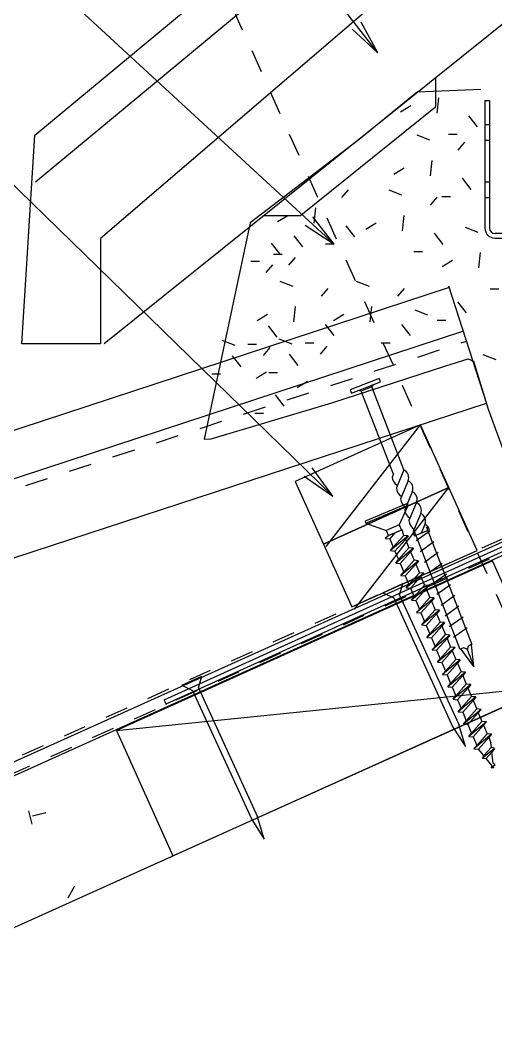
# Model space of a CAD drawing. Extents: x -1727 to 4652, y -2308 to 2357.
# Drawn here: x 2102 to 2205.7, y 458.7 to 681.4 of the extents above; entities that cross this region are included whole.
import ezdxf

# ---------------------------------------------------------------- set-up
doc = ezdxf.new("R2010")
doc.units = 0
doc.header["$LTSCALE"] = 5
for name, pattern in [('DASHED', [7, 6, -1]), ('DASHED2', [3, 2, -1]), ('DOT', [2, 1, -1])]:
    doc.linetypes.add(name, pattern=pattern)
for name, color, linetype in [('0-1', 7, 'CONTINUOUS'), ('0-2', 7, 'CONTINUOUS'), ('0-3', 7, 'CONTINUOUS'), ('0-4', 7, 'CONTINUOUS'), ('0-F', 7, 'CONTINUOUS')]:
    doc.layers.add(name, color=color, linetype=linetype)

msp = doc.modelspace()

# ---------------------------------------------------------------- linework, layer by layer
at = {"layer": '0-1', "color": 7, "linetype": 'CONTINUOUS'}
for p, q in [((2193.2215, 664.4795), (2192.86, 661.1391)), ((2187.1725, 662.7647), (2184.9154, 661.4107)), ((2199.8116, 660.5968), (2201.7073, 658.1591)), ((2191.3473, 655.2936), (2188.5487, 656.3772)), ((2197.2834, 656.5344), (2195.3875, 656.5346)), ((2198.9308, 654.8415), (2197.4862, 653.1263)), ((2191.7983, 650.8698), (2191.4369, 647.5295)), ((2185.7494, 649.155), (2183.4922, 647.801)), ((2198.3884, 646.9871), (2200.2841, 644.5494)), ((2173.5385, 644.4841), (2172.0938, 642.7689)), ((2185.2523, 643.3094), (2182.4537, 644.393)), ((2192.8358, 642.8573), (2191.3912, 641.1421)), ((2195.8602, 642.9248), (2193.9643, 642.9249)), ((2166.406, 640.5124), (2166.0445, 637.1721)), ((2160.357, 638.7976), (2158.0999, 637.4436)), ((2179.6543, 637.1708), (2177.3972, 635.8168)), ((2185.7033, 638.8856), (2185.3419, 635.5453)), ((2172.9961, 636.6298), (2174.8918, 634.192)), ((2192.2934, 635.003), (2194.1891, 632.5652)), ((2201.9083, 635.1826), (2199.1097, 636.2663)), ((2156.6903, 632.8508), (2158.5859, 630.413)), ((2161.6355, 634.4434), (2163.5312, 632.0057)), ((2170.4679, 632.5674), (2168.572, 632.5675)), ((2159.1073, 630.381), (2157.2114, 630.3812)), ((2189.7652, 630.9406), (2187.8693, 630.9407)), ((2202.3593, 630.7589), (2201.9979, 627.4185)), ((2154.162, 628.7884), (2152.2661, 628.7885)), ((2157.0284, 628.111), (2155.5837, 626.3958)), ((2161.9736, 629.7037), (2160.529, 627.9885)), ((2196.3104, 629.0441), (2194.0532, 627.6901)), ((2161.4841, 623.4047), (2158.6855, 624.4883)), ((2178.1409, 623.4032), (2175.3423, 624.4868)), ((2169.0677, 622.9526), (2167.623, 621.2374)), ((2185.7244, 622.9511), (2184.2798, 621.2359)), ((2206.4212, 622.8138), (2204.5253, 622.814)), ((2197.3677, 620.0512), (2199.2634, 617.6134)), ((2155.8862, 617.2661), (2153.629, 615.9121)), ((2161.9351, 618.9809), (2161.5737, 615.6406)), ((2172.5429, 617.2646), (2170.2858, 615.9106)), ((2178.5919, 618.9794), (2178.2305, 615.6391)), ((2190.9376, 617.105), (2188.139, 618.1886)), ((2156.0674, 614.7868), (2157.963, 612.3491)), ((2168.5253, 615.0983), (2170.4209, 612.6605)), ((2185.182, 615.0967), (2187.0777, 612.659)), ((2194.8395, 615.9888), (2192.9436, 615.989)), ((2148.822, 610.4991), (2146.0234, 611.5828)), ((2153.5391, 610.7244), (2151.6432, 610.7246)), ((2161.2799, 610.8106), (2158.4813, 611.8942)), ((2165.997, 611.0359), (2164.1011, 611.036)), ((2168.8634, 610.3585), (2167.4187, 608.6433)), ((2182.6538, 611.0344), (2180.7579, 611.0345)), ((2148.1753, 608.2849), (2150.0709, 605.8471)), ((2156.4055, 610.047), (2154.9608, 608.3318)), ((2160.6332, 608.5963), (2162.5288, 606.1586)), ((2205.8168, 607.3847), (2203.0182, 608.4683)), ((2145.647, 604.2225), (2143.7511, 604.2227)), ((2155.6819, 604.672), (2153.4248, 603.318)), ((2158.1049, 604.5339), (2156.209, 604.5341)), ((2164.6501, 602.6375), (2162.393, 601.2834)), ((2157.5661, 599.7397), (2159.4618, 597.302)), ((2155.0379, 595.6773), (2153.142, 595.6775)), ((2168.7449, 566.7106), (2189.3138, 593.184)), ((2174.9102, 553.0362), (2195.4791, 579.5096)), ((1606.1582, 297.2456), (2226.3911, 576.3471))]:
    msp.add_line(p, q, dxfattribs=at)
at = {"layer": '0-1', "color": 6, "linetype": 'CONTINUOUS'}
for p, q in [((2203.3686, 663.9223), (2204.3686, 663.9223)), ((2203.3686, 663.9223), (2203.3686, 636.1223)), ((2204.3686, 663.9223), (2204.3686, 636.1223)), ((2219.8686, 634.9223), (2205.5686, 634.9223)), ((2205.5686, 633.9223), (2219.8686, 633.9223)), ((2133.3871, 533.2597), (2219.1034, 572.1019)), ((2133.7997, 532.3491), (2219.9267, 571.3773)), ((2133.3927, 533.1418), (2133.8068, 532.2318))]:
    msp.add_line(p, q, dxfattribs=at)
at = {"layer": '0-1', "color": 6, "linetype": 'DASHED'}
for p, q in [((2204.3686, 658.6223), (2203.3686, 658.6223)), ((2204.3686, 655.2223), (2203.3686, 655.2223)), ((2204.3686, 646.1223), (2203.3686, 646.1223)), ((2204.3686, 642.7223), (2203.3686, 642.7223))]:
    msp.add_line(p, q, dxfattribs=at)
at = {"layer": '0-1', "color": 4, "linetype": 'CONTINUOUS'}
for p, q in [((2180.296, 603.3135), (2173.9357, 600.8519)), ((2174.2205, 600.116), (2180.5808, 602.5776)), ((2178.6745, 601.4578), (2176.3848, 600.5716)), ((2178.6745, 601.4578), (2179.1434, 602.0213)), ((2185.675, 583.3696), (2178.6745, 601.4578)), ((2180.5808, 602.5776), (2180.296, 603.3135)), ((2173.9357, 600.8519), (2174.2205, 600.116)), ((2176.3848, 600.5716), (2175.6579, 600.6723)), ((2176.3848, 600.5716), (2175.6579, 600.6723)), ((2183.3857, 582.4825), (2176.3848, 600.5716)), ((2183.4298, 582.5535), (2183.1184, 581.8087)), ((2185.675, 583.3696), (2184.0337, 579.4437)), ((2186.5932, 580.9972), (2184.9518, 577.0714)), ((2186.5932, 580.9972), (2184.9518, 577.0714)), ((2187.5114, 578.6248), (2185.87, 574.6991)), ((2187.5114, 578.6248), (2185.87, 574.6991)), ((2186.4783, 576.0838), (2177.2047, 572.1785)), ((2177.3661, 571.7952), (2186.6397, 575.7006)), ((2186.6397, 575.7006), (2184.6765, 571.3992)), ((2186.6397, 575.7006), (2186.4783, 576.0838)), ((2188.4295, 576.2525), (2186.7881, 572.3266)), ((2188.4295, 576.2525), (2186.7881, 572.3266)), ((2189.3477, 573.8801), (2187.7063, 569.9543)), ((2189.3477, 573.8801), (2187.7063, 569.9543)), ((2177.2047, 572.1785), (2177.3661, 571.7952)), ((2177.3661, 571.7952), (2181.7992, 570.1875)), ((2184.6684, 571.3958), (2181.7992, 570.1875)), ((2181.8231, 570.1976), (2182.3183, 569.0216)), ((2185.3241, 570.3102), (2182.1416, 568.97)), ((2185.1636, 570.2426), (2182.2862, 569.0309)), ((2184.6684, 571.3958), (2185.1555, 570.2392)), ((2187.9054, 568.9923), (2191.2946, 570.3039)), ((2190.2658, 571.5078), (2189.4667, 569.5965)), ((2190.2658, 571.5078), (2189.4667, 569.5965)), ((2190.5491, 571.0258), (2200.5151, 545.2752)), ((2182.3736, 569.0677), (2181.6296, 568.4476)), ((2181.6296, 568.4476), (2182.1416, 568.97)), ((2181.6296, 568.4476), (2182.5946, 568.3656)), ((2182.3102, 569.041), (2182.3183, 569.0216)), ((2183.7328, 569.6401), (2182.5946, 568.3656)), ((2182.5946, 568.3656), (2183.3717, 566.5203)), ((2186.6132, 568.9874), (2182.7561, 565.7726)), ((2183.3717, 566.5203), (2185.6482, 569.0693)), ((2185.9976, 568.2397), (2183.7211, 565.6906)), ((2186.6132, 568.9874), (2185.6482, 569.0693)), ((2186.6132, 568.9874), (2185.9976, 568.2397)), ((2185.9976, 568.2397), (2186.7859, 566.3678)), ((2187.9491, 570.0196), (2197.9151, 544.2689)), ((2191.3375, 570.0302), (2188.345, 567.8831)), ((2182.7561, 565.7726), (2183.3717, 566.5203)), ((2182.7561, 565.7726), (2183.7211, 565.6906)), ((2183.7211, 565.6906), (2184.5095, 563.8187)), ((2187.751, 566.2858), (2183.8938, 563.071)), ((2184.5095, 563.8187), (2186.7859, 566.3678)), ((2187.751, 566.2858), (2186.7859, 566.3678)), ((2187.751, 566.2858), (2187.1353, 565.5381)), ((2192.2436, 567.6888), (2189.2511, 565.5418)), ((2183.8938, 563.071), (2184.5095, 563.8187)), ((2187.1353, 565.5381), (2184.8589, 562.989)), ((2188.8887, 563.5842), (2185.0315, 560.3694)), ((2185.6472, 561.1171), (2187.9236, 563.6662)), ((2187.1353, 565.5381), (2187.9236, 563.6662)), ((2188.8887, 563.5842), (2187.9236, 563.6662)), ((2188.8887, 563.5842), (2188.273, 562.8365)), ((2193.1498, 565.3474), (2190.1573, 563.2004)), ((2183.8938, 563.071), (2184.8589, 562.989)), ((2184.8589, 562.989), (2185.6472, 561.1171)), ((2188.273, 562.8365), (2185.9966, 560.2874)), ((2188.273, 562.8365), (2189.0614, 560.9646)), ((2194.0559, 563.0061), (2191.0634, 560.8591)), ((2185.0315, 560.3694), (2185.6472, 561.1171)), ((2185.0315, 560.3694), (2185.9966, 560.2874)), ((2185.9966, 560.2874), (2186.7849, 558.4155)), ((2185.9966, 560.2874), (2186.7849, 558.4155)), ((2190.0264, 560.8826), (2186.1693, 557.6678)), ((2186.7849, 558.4155), (2189.0614, 560.9646)), ((2189.4108, 560.1349), (2187.1343, 557.5859)), ((2190.0264, 560.8826), (2189.0614, 560.9646)), ((2190.0264, 560.8826), (2189.4108, 560.1349)), ((2189.4108, 560.1349), (2190.1991, 558.263)), ((2194.9621, 560.6647), (2191.9696, 558.5178)), ((2181.0858, 556.5896), (2185.4492, 558.5905)), ((2186.1693, 557.6678), (2186.7849, 558.4155)), ((2186.1693, 557.6678), (2187.1343, 557.5859)), ((2187.1343, 557.5859), (2187.9227, 555.7139)), ((2191.1641, 558.181), (2187.307, 554.9662)), ((2187.9227, 555.7139), (2190.1991, 558.263)), ((2190.5485, 557.4333), (2188.272, 554.8843)), ((2191.1641, 558.181), (2190.1991, 558.263)), ((2191.1641, 558.181), (2190.5485, 557.4333)), ((2190.5485, 557.4333), (2191.3368, 555.5614)), ((2195.8683, 558.3233), (2192.8757, 556.1764)), ((2183.4648, 555.4796), (2196.3837, 527.301)), ((2184.7368, 556.0639), (2197.6558, 527.8842)), ((2187.307, 554.9662), (2187.9227, 555.7139)), ((2187.307, 554.9662), (2188.272, 554.8843)), ((2188.272, 554.8843), (2189.0604, 553.0123)), ((2192.3019, 555.4794), (2188.4447, 552.2646)), ((2189.0604, 553.0123), (2191.3368, 555.5614)), ((2191.6862, 554.7317), (2189.4098, 552.1827)), ((2192.3019, 555.4794), (2191.3368, 555.5614)), ((2192.3019, 555.4794), (2191.6862, 554.7317)), ((2191.6862, 554.7317), (2192.4745, 552.8598)), ((2196.7744, 555.9821), (2193.7819, 553.835)), ((2188.4447, 552.2646), (2189.0604, 553.0123)), ((2188.4447, 552.2646), (2189.4098, 552.1827)), ((2193.4396, 552.7778), (2189.5824, 549.5631)), ((2190.1981, 550.3107), (2192.4745, 552.8598)), ((2193.4396, 552.7778), (2192.4745, 552.8598)), ((2193.4396, 552.7778), (2192.8239, 552.0301)), ((2197.6805, 553.6407), (2194.6881, 551.4937)), ((2189.4098, 552.1827), (2190.1981, 550.3107)), ((2189.5824, 549.5631), (2190.1981, 550.3107)), ((2192.8239, 552.0301), (2190.5475, 549.4811)), ((2194.5773, 550.0762), (2190.7202, 546.8615)), ((2191.3358, 547.6091), (2193.6123, 550.1582)), ((2192.8239, 552.0301), (2193.6123, 550.1582)), ((2194.5773, 550.0762), (2193.6123, 550.1582)), ((2194.5773, 550.0762), (2193.9617, 549.3285)), ((2198.5867, 551.2993), (2195.5942, 549.1523)), ((2189.5824, 549.5631), (2190.5475, 549.4811)), ((2190.5475, 549.4811), (2191.3358, 547.6091)), ((2193.9617, 549.3285), (2191.6852, 546.7795)), ((2193.9617, 549.3285), (2194.75, 547.4566)), ((2199.4929, 548.958), (2196.5004, 546.8109)), ((2190.7202, 546.8615), (2191.3358, 547.6091)), ((2190.7202, 546.8615), (2191.6852, 546.7795)), ((2191.6852, 546.7795), (2192.4736, 544.9075)), ((2195.7151, 547.3746), (2191.8579, 544.1599)), ((2192.4736, 544.9075), (2194.75, 547.4566)), ((2195.0994, 546.6269), (2192.823, 544.0779)), ((2195.7151, 547.3746), (2194.75, 547.4566)), ((2195.7151, 547.3746), (2195.0994, 546.6269)), ((2195.0994, 546.6269), (2195.8877, 544.755)), ((2191.8579, 544.1599), (2192.4736, 544.9075)), ((2191.8579, 544.1599), (2192.823, 544.0779)), ((2192.823, 544.0779), (2193.6113, 542.2059)), ((2196.8528, 544.673), (2192.9956, 541.4583)), ((2193.6113, 542.2059), (2195.8877, 544.755)), ((2196.2371, 543.9253), (2193.9607, 541.3763)), ((2196.8528, 544.673), (2195.8877, 544.755)), ((2196.8528, 544.673), (2196.2371, 543.9253)), ((2196.2371, 543.9253), (2197.0255, 542.0534)), ((2200.9395, 540.5261), (2198.1414, 544.3562)), ((2199.5769, 544.0468), (2200.9395, 540.5261)), ((2200.9395, 540.5261), (2200.4311, 545.2423)), ((2192.9956, 541.4583), (2193.6113, 542.2059)), ((2192.9956, 541.4583), (2193.9607, 541.3763)), ((2193.9607, 541.3763), (2194.749, 539.5043)), ((2197.9905, 541.9714), (2194.1334, 538.7567)), ((2194.749, 539.5043), (2197.0255, 542.0534)), ((2197.3749, 541.2237), (2195.0984, 538.6747)), ((2197.9905, 541.9714), (2197.0255, 542.0534)), ((2197.9905, 541.9714), (2197.3749, 541.2237)), ((2197.3749, 541.2237), (2198.1632, 539.3518)), ((2194.1334, 538.7567), (2194.749, 539.5043)), ((2199.1283, 539.2698), (2195.2711, 536.0551)), ((2195.8868, 536.8028), (2198.1632, 539.3518)), ((2199.1283, 539.2698), (2198.1632, 539.3518)), ((2199.1283, 539.2698), (2198.5126, 538.5221)), ((2137.1839, 536.4089), (2141.5473, 538.4098)), ((2194.1334, 538.7567), (2195.0984, 538.6747)), ((2195.0984, 538.6747), (2195.8868, 536.8028)), ((2195.2711, 536.0551), (2195.8868, 536.8028)), ((2198.5126, 538.5221), (2196.2362, 535.9731)), ((2197.0245, 534.1012), (2199.3009, 536.6502)), ((2198.5126, 538.5221), (2199.3009, 536.6502)), ((2200.266, 536.5682), (2199.3009, 536.6502)), ((2139.5629, 535.299), (2152.4818, 507.1203)), ((2140.8349, 535.8832), (2153.7539, 507.7035)), ((2195.2711, 536.0551), (2196.2362, 535.9731)), ((2196.2362, 535.9731), (2197.0245, 534.1012)), ((2200.266, 536.5682), (2196.4088, 533.3535)), ((2199.6503, 535.8205), (2197.3739, 533.2715)), ((2200.266, 536.5682), (2199.6503, 535.8205)), ((2199.6503, 535.8205), (2200.4387, 533.9486)), ((2196.4088, 533.3535), (2197.0245, 534.1012)), ((2196.4088, 533.3535), (2197.3739, 533.2715)), ((2197.3739, 533.2715), (2198.1622, 531.3996)), ((2201.4037, 533.8666), (2197.5466, 530.6519)), ((2198.1622, 531.3996), (2200.4387, 533.9486)), ((2200.788, 533.1189), (2198.5116, 530.5699)), ((2201.4037, 533.8666), (2200.4387, 533.9486)), ((2201.4037, 533.8666), (2200.788, 533.1189)), ((2200.788, 533.1189), (2201.5764, 531.247)), ((2197.5466, 530.6519), (2198.1622, 531.3996)), ((2197.5466, 530.6519), (2198.5116, 530.5699)), ((2198.5116, 530.5699), (2199.2999, 528.698)), ((2202.5414, 531.165), (2198.6843, 527.9503)), ((2199.2999, 528.698), (2201.5764, 531.247)), ((2201.9258, 530.4173), (2199.6493, 527.8683)), ((2202.5414, 531.165), (2201.5764, 531.247)), ((2202.5414, 531.165), (2201.9258, 530.4173)), ((2201.9258, 530.4173), (2202.7141, 528.5454)), ((2199.104, 523.0475), (2197.6558, 527.8842)), ((2198.6843, 527.9503), (2199.2999, 528.698)), ((2198.6843, 527.9503), (2199.6493, 527.8683)), ((2199.6493, 527.8683), (2200.4377, 525.9964)), ((2203.6792, 528.4634), (2199.822, 525.2487)), ((2200.4377, 525.9964), (2202.7141, 528.5454)), ((2203.6792, 528.4634), (2202.7141, 528.5454)), ((2203.6792, 528.4634), (2203.0635, 527.7158)), ((2196.3837, 527.301), (2199.104, 523.0475)), ((2199.822, 525.2487), (2200.4377, 525.9964)), ((2203.0635, 527.7158), (2200.7871, 525.1667)), ((2204.8169, 525.7618), (2200.9597, 522.5471)), ((2201.5754, 523.2948), (2203.8518, 525.8438)), ((2203.0635, 527.7158), (2203.8518, 525.8438)), ((2204.8169, 525.7618), (2203.8518, 525.8438)), ((2204.8169, 525.7618), (2204.2012, 525.0142)), ((2199.822, 525.2487), (2200.7871, 525.1667)), ((2200.7871, 525.1667), (2201.5754, 523.2948)), ((2200.9597, 522.5471), (2201.5754, 523.2948)), ((2204.2012, 525.0142), (2201.9691, 522.5147)), ((2204.2012, 525.0142), (2204.68, 523.8773)), ((2204.788, 522.9166), (2204.68, 523.8773)), ((2200.9597, 522.5471), (2201.9691, 522.5147)), ((2203.1446, 521.0763), (2201.9691, 522.5147)), ((2205.47, 522.6563), (2202.8721, 520.4911)), ((2202.8721, 520.4911), (2203.1446, 521.0763)), ((2203.1446, 521.0763), (2204.788, 522.9166)), ((2204.91, 521.8322), (2203.6657, 520.4389)), ((2205.47, 522.6563), (2204.788, 522.9166)), ((2205.47, 522.6563), (2204.91, 521.8322)), ((2205.185, 519.3855), (2204.91, 521.8322)), ((2202.8721, 520.4911), (2203.6657, 520.4389)), ((2204.963, 518.8516), (2203.6657, 520.4389)), ((2204.7881, 518.4311), (2204.963, 518.8516)), ((2205.6385, 519.1469), (2205.185, 519.3855)), ((2205.2488, 518.8189), (2205.6385, 519.1469)), ((2204.7881, 518.4311), (2205.0953, 518.6897)), ((2204.7881, 518.4311), (2205.2901, 518.4514)), ((2205.2901, 518.4514), (2205.0953, 518.6897)), ((2205.2901, 518.4514), (2205.2488, 518.8189)), ((2155.2021, 502.8668), (2153.7539, 507.7035)), ((2152.4818, 507.1203), (2155.2021, 502.8668))]:
    msp.add_line(p, q, dxfattribs=at)
at = {"layer": '0-1', "color": 7, "linetype": 'DOT'}
msp.add_line((1607.0783, 295.1982), (2226.7324, 574.0392), dxfattribs=at)
at = {"layer": '0-1', "color": 4, "linetype": 'DASHED2'}
for p, q in [((2184.7368, 556.0639), (2185.4492, 558.5905)), ((2181.0858, 556.5896), (2183.4648, 555.4796)), ((2140.8349, 535.8832), (2141.5473, 538.4098)), ((2137.1839, 536.4089), (2139.5629, 535.299))]:
    msp.add_line(p, q, dxfattribs=at)
at = {"layer": '0-1', "color": 7, "linetype": 'CONTINUOUS'}
msp.add_lwpolyline([(2202.5008, 666.3571), (2188.5467, 665.7659), (2175.8915, 655.4352), (2152.1309, 637.2273), (2142.0863, 590.0683), (2143.6429, 590.1665), (2169.9793, 598.0101), (2194.8344, 606.0498), (2199.7278, 607.5977), (2199.7278, 607.5977), (2200.8443, 607.123), (2204.0706, 596.6542), (2209.6879, 581.3518), (2218.8911, 572.9686)], dxfattribs=at)
at = {"layer": '0-1', "color": 3, "linetype": 'CONTINUOUS'}
for points in [[(2161.9651, 580.8523), (2168.1314, 567.178), (2195.4791, 579.5096), (2189.3138, 593.184), (2161.9651, 580.8523)], [(2168.1304, 567.178), (2174.2968, 553.5036), (2201.6445, 565.8353), (2195.4791, 579.5096), (2168.1304, 567.178)]]:
    msp.add_lwpolyline(points, close=True, dxfattribs=at)
at = {"layer": '0-1', "color": 4, "linetype": 'CONTINUOUS'}
msp.add_lwpolyline([(2185.3241, 570.3102), (2185.3313, 570.2445), (2185.3395, 570.179), (2185.3488, 570.1137), (2185.359, 570.0486), (2185.3703, 569.9836), (2185.3826, 569.9189), (2185.3959, 569.8545), (2185.4102, 569.7903), (2185.4255, 569.7263), (2185.4418, 569.6626), (2185.4591, 569.5992), (2185.4774, 569.5362), (2185.4966, 569.4734), (2185.5169, 569.4109), (2185.5381, 569.3488), (2185.5604, 569.2871), (2185.5835, 569.2257), (2185.6077, 569.1647), (2185.6328, 569.1041), (2185.6589, 569.0439)], dxfattribs=at)
at = {"layer": '0-1', "color": 6, "linetype": 'CONTINUOUS'}
for radius in [2.2, 1.2]:
    msp.add_arc((2205.5686, 636.1223), radius, 180, 270, dxfattribs=at)
at = {"layer": '0-1', "color": 4, "linetype": 'CONTINUOUS'}
for centre, radius, start, end in [((2185.4122, 581.9496), 2.2981, 183.5154, 239.817), ((2184.9595, 581.7287), 1.79, 335.8763, 426.4387), ((2186.3275, 579.5846), 2.2981, 183.5154, 239.817), ((2185.8777, 579.3564), 1.79, 335.8763, 426.4387), ((2187.2457, 577.2123), 2.2981, 183.5154, 239.817), ((2186.7958, 576.9841), 1.79, 335.8763, 426.4387), ((2188.1638, 574.84), 2.2981, 183.5154, 239.817), ((2187.714, 574.6117), 1.79, 335.8763, 426.4387), ((2189.082, 572.4676), 2.2981, 183.5154, 239.817), ((2188.6321, 572.2393), 1.79, 335.8763, 426.4387), ((2189.5503, 569.867), 1.79, 14.0306, 66.4387), ((2190.0001, 570.0952), 2.2981, 183.5154, 207.9698), ((2198.7271, 543.5893), 0.9653, 28.3196, 127.3888), ((2200.5135, 544.2806), 0.9653, 94.9262, 193.9954)]:
    msp.add_arc(centre, radius, start, end, dxfattribs=at)
at = {"layer": '0-2', "color": 2, "linetype": 'CONTINUOUS'}
for p, q in [((2105.1475, 656.3992), (2204.5505, 738.8532)), ((2105.2495, 646.1642), (2206.7545, 730.3612)), ((2208.7125, 710.2612), (2119.4905, 633.8542)), ((2214.7305, 686.6112), (2120.2875, 610.8542)), ((2192.5945, 668.8542), (2192.5945, 662.4452)), ((2192.5945, 662.4452), (2163.1855, 638.8542)), ((2102.3115, 610.8542), (2105.1475, 656.3992)), ((2155.1945, 638.8542), (2163.1855, 638.8542)), ((2119.4905, 633.8542), (2119.4905, 610.8542)), ((2195.5975, 623.141), (2025.8629, 567.5595)), ((2203.697, 598.0076), (2195.4902, 623.4741)), ((2198.6707, 613.6047), (2023.9536, 556.3913)), ((2119.4905, 610.8542), (2102.3115, 610.8542)), ((2005.7922, 533.1923), (2203.7149, 597.952))]:
    msp.add_line(p, q, dxfattribs=at)
at = {"layer": '0-2', "color": 2, "linetype": 'DOT'}
msp.add_line((1998.6409, 545.7479), (2199.357, 611.475), dxfattribs=at)
at = {"layer": '0-3', "color": 7, "linetype": 'CONTINUOUS'}
for points in [[(2179.9726, 674.3486), (2096.2735, 781.4674), (2046.2735, 781.4719)], [(2170.4679, 632.5674), (2066.0984, 728.6771), (2016.0984, 728.6816)], [(2170.1907, 577.6697), (2064.6356, 680.3564), (2049.6356, 680.3564)], [(2174.3699, 679.4888), (2179.9726, 674.3486), (2176.3398, 681.0281)], [(2164.104, 636.7283), (2170.4679, 632.5674), (2165.7975, 638.5674)], [(2163.9432, 582.0034), (2170.1907, 577.6697), (2165.6865, 583.7954)]]:
    msp.add_lwpolyline(points, dxfattribs=at)
at = {"layer": '0-4', "color": 4, "linetype": 'CONTINUOUS'}
for p, q in [((1569.6775, 277.8231), (2227.0013, 573.6181)), ((1582.0477, 250.3015), (2227.0606, 540.5567))]:
    msp.add_line(p, q, dxfattribs=at)
at = {"layer": '0-4', "color": 3, "linetype": 'CONTINUOUS'}
for p, q in [((2205.0266, 563.52), (2122.9536, 526.5873)), ((2217.3375, 536.1624), (2205.0266, 563.52)), ((2135.2645, 499.2296), (2217.3375, 536.1624)), ((2122.9536, 526.5873), (2135.2645, 499.2296))]:
    msp.add_line(p, q, dxfattribs=at)
at = {"layer": '0-4', "color": 7, "linetype": 'CONTINUOUS'}
for p, q in [((2122.9536, 526.5873), (2217.3375, 536.1624)), ((2103.7341, 509.0123), (2104.5048, 506.1134)), ((2104.6491, 507.9385), (2107.5484, 508.7092)), ((2113.8234, 492.58), (2112.3184, 489.9846))]:
    msp.add_line(p, q, dxfattribs=at)
at = {"layer": '0-F', "color": 1, "linetype": 'DOT'}
for p, q in [((2220.2452, 524.2633), (2106.0573, 778.0177)), ((2371.4683, 642.104), (1568.8068, 281.4294))]:
    msp.add_line(p, q, dxfattribs=at)

doc.saveas('drawing.dxf')
